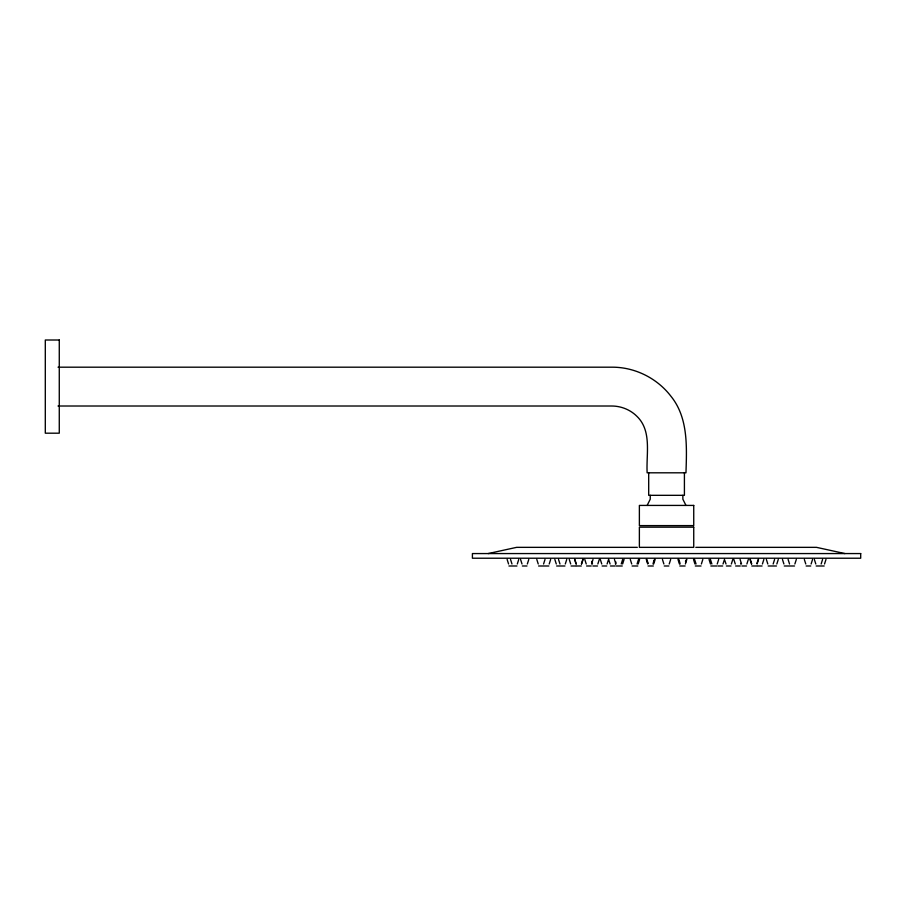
<?xml version="1.0" encoding="UTF-8"?>
<svg xmlns="http://www.w3.org/2000/svg" width="906" height="906" viewBox="0 0 906 906"><rect width="100%" height="100%" fill="white"/><g stroke="black" fill="none" stroke-linecap="round" stroke-linejoin="round"><path stroke-width="1.36" d="M517.315 563.985L518.742 559.466M527.337 563.985L528.776 559.466M543.577 563.985L545.004 559.466M549.217 563.985L550.644 559.466M565.299 563.985L566.737 559.466M581.369 563.985L582.807 559.466M581.663 563.985L583.09 559.466M591.573 563.985L593 559.466M597.847 563.985L599.274 559.466M607.099 563.985L608.538 559.466M615.423 563.985L615.944 562.014M621.233 563.985L622.671 559.466M622.637 563.985L624.064 559.466M637.077 563.985L638.504 559.466M638.164 563.985L639.602 559.466M653 563.985L653.566 562.014M653.702 563.985L655.129 559.466M669.228 563.985L670.667 559.466M685.412 563.985L685.978 562.014M701.391 563.985L702.818 559.466M717.224 563.985L718.662 559.466M723.033 563.985L724.46 559.466L726.012 563.985M731.357 563.985L732.784 559.466M740.621 563.985L740.768 563.328M746.884 563.985L748.322 559.466M757.088 563.985L758.526 559.466M762.422 563.985L763.849 559.466M773.158 563.985L774.585 559.466M776.838 563.985L778.265 559.466M794.879 563.985L796.317 559.466M811.119 563.985L812.546 559.466M821.153 563.985L822.58 559.466M824.539 563.985L825.978 559.466M756.952 563.328L758.231 559.466M653.509 562.014L653.985 560.735M685.921 562.014L686.408 560.735M685.48 561.369L685.944 560.089M653.939 560.735L654.483 559.466M686.352 560.735L686.895 559.466M647.144 505.423L650.248 499.206L650.248 495.322M488.198 553.566L516.613 547.349L637.303 547.349M58.041 367.19L612.83 367.19C635.242 367.315 657.099 378.289 670.757 396.024C688.356 417.541 686.793 446.771 685.967 472.807L647.144 472.807C646.08 454.291 652.139 430.928 636.873 416.284C630.225 409.648 620.927 405.979 611.561 406.013L58.007 406.013M695.808 547.349L816.51 547.349L844.913 553.566M508.934 565.99L516.941 565.99M522.366 565.99L526.975 565.99M538.594 565.99L548.843 565.99M556.646 565.99L564.936 565.99M571.063 565.99L575.684 565.99M576.386 565.99L581.301 565.99M586.59 565.99L591.21 565.99M592.864 565.99L597.484 565.99M602.116 565.99L606.737 565.99M610.44 565.99L615.061 565.99M616.25 565.99L622.275 565.99M632.094 565.99L637.801 565.99M648.017 565.99L653.339 565.99M664.245 565.99L668.866 565.99M679.783 565.99L685.106 565.99M695.31 565.99L701.029 565.99M710.836 565.99L716.861 565.99M718.05 565.99L722.671 565.99M726.374 565.99L730.995 565.99M735.638 565.99L740.259 565.99M741.901 565.99L746.521 565.99M751.821 565.99L756.725 565.99M757.439 565.99L762.059 565.99M768.175 565.99L776.476 565.99M784.268 565.99L794.517 565.99M806.136 565.99L810.757 565.99M816.17 565.99L824.177 565.99M685.967 505.423L682.864 499.206L682.864 495.322M814.369 559.466L815.808 563.985M804.335 559.466L805.774 563.985M788.107 559.466L789.534 563.985M782.467 559.466L783.905 563.985M766.374 559.466L767.812 563.985M750.315 559.466L751.742 563.985M750.021 559.466L751.448 563.985M740.111 559.466L741.538 563.985M733.837 559.466L735.276 563.985M710.451 559.466L711.878 563.985M709.047 559.466L710.474 563.985M694.608 559.466L696.046 563.985M693.52 559.466L694.947 563.985M678.639 559.466L679.602 562.014M677.982 559.466L679.421 563.985M662.456 559.466L663.883 563.985M646.918 559.466L647.416 560.735M646.216 559.466L646.759 560.735M630.293 559.466L631.731 563.985M614.461 559.466L615.887 563.985M608.651 559.466L610.078 563.985M600.327 559.466L601.754 563.985M584.8 559.466L586.227 563.985M574.88 559.466L576.318 563.985M574.597 559.466L576.023 563.985M569.262 559.466L570.701 563.985M558.526 559.466L559.965 563.985M554.846 559.466L556.284 563.985M536.805 559.466L538.232 563.985M520.565 559.466L522.003 563.985M510.531 559.466L511.969 563.985M507.134 559.466L508.572 563.985M678.888 560.089L679.353 561.369M646.714 560.735L647.19 562.014M591.777 561.369L592.501 563.985M679.557 562.014L680.123 563.985M647.835 562.014L648.198 563.328M647.133 562.014L647.699 563.985M684.415 472.807L684.415 495.322L648.696 495.322L648.696 472.807M59.275 340.01L45.3 340.01L45.3 433.193L59.275 433.193L59.275 340.01M693.736 505.423L639.376 505.423L639.376 525.605L693.736 525.605L693.736 505.423M693.736 527.167L639.376 527.167L639.376 547.349L693.736 547.349L693.736 527.167M860.7 553.566L472.411 553.566L472.411 558.221L860.7 558.221L860.7 553.566"/></g></svg>
